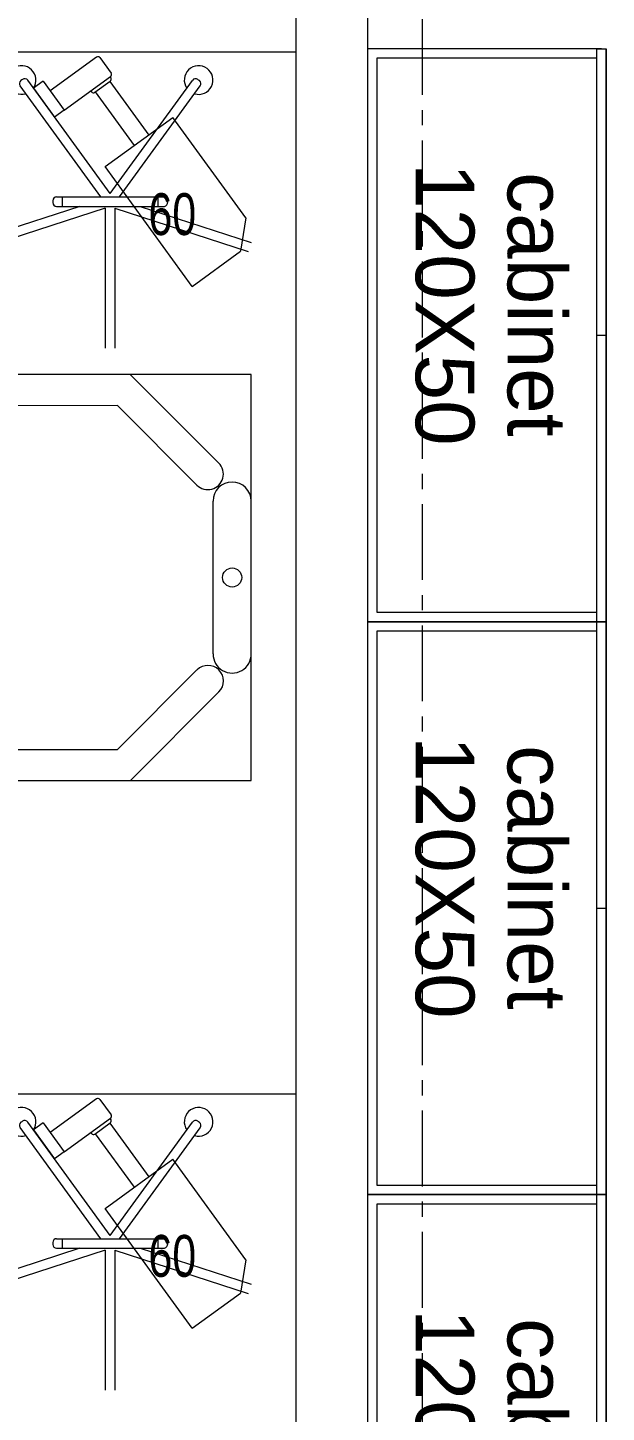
# Model space of a CAD drawing. Header units: millimetres. Extents: x 26027 to 581921, y 7230 to 233891.
# Drawn here: x 494373 to 495584, y 195504 to 198404 of the extents above; entities that cross this region are included whole.
import ezdxf

# ---------------------------------------------------------------- set-up
doc = ezdxf.new("R2010")
doc.units = ezdxf.units.MM
doc.header["$LTSCALE"] = 5
doc.linetypes.add('CENTER', pattern=[50.8, 31.75, -6.35, 6.35, -6.35])
doc.linetypes.add('HIDDEN', pattern=[9.525, 6.35, -3.175])
doc.layers.get('0').update_dxf_attribs({"color": 252})
doc.layers.add('axes', color=252, linetype='Continuous')
for name, color, linetype, lineweight in [('Medical Equipment and Furniture', 252, 'Continuous', 0), ('Medical Equipment and Furniture1', 252, 'Continuous', 5), ('Walls', 252, 'Continuous', 5)]:
    doc.layers.add(name, color=color, linetype=linetype, lineweight=lineweight)
doc.styles.add('Arial_13', font='arial.ttf', dxfattribs={"height": 122.941617})
doc.styles.add('X3G_ENTITY_257CFD', font='swisscl.ttf', dxfattribs={"height": 200})

# ---------------------------------------------------------------- blocks, each defined once
blk = doc.blocks.new('*X170')
at = {"color": 0}
for p, q in [((5, 3), (5, 3)), ((5, 3), (5, 3)), ((5, 3), (5, 3)), ((5, 3), (5, 3)), ((5, 3), (5, 3)), ((5, 3), (5, 3)), ((5, 3), (5, 3)), ((5, 3), (5, 3)), ((5, 3), (5, 3)), ((5, 3), (5, 3)), ((5, 3), (5, 3)), ((5, 3), (5, 3)), ((5, 3), (5, 3)), ((5, 3), (5, 3)), ((5, 3), (5, 3)), ((5, 3), (5, 3)), ((5, 3), (5, 3)), ((5, 3), (5, 3)), ((5, 3), (5, 3)), ((5, 3), (5, 3)), ((5, 3), (5, 3)), ((5, 3), (5, 3)), ((5, 3), (5, 3)), ((5, 3), (5, 3)), ((5, 3), (5, 3)), ((5, 3), (5, 3)), ((5, 3), (5, 3)), ((5, 3), (5, 3)), ((5, 3), (5, 3)), ((5, 3), (5, 3)), ((5, 3), (5, 3)), ((5, 3), (5, 3)), ((5, 3), (5, 3)), ((5, 3), (5, 3)), ((5, 3), (5, 3)), ((5, 3), (5, 3)), ((5, 3), (5, 3)), ((5, 3), (5, 3)), ((5, 3), (5, 3)), ((5, 3), (5, 3)), ((5, 3), (5, 3)), ((5, 3), (5, 3)), ((5, 3), (5, 3)), ((5, 3), (5, 3)), ((5, 3), (5, 3)), ((5, 3), (5, 3)), ((5, 3), (5, 3)), ((5, 3), (5, 3)), ((5, 3), (5, 3)), ((5, 3), (5, 3)), ((5, 3), (5, 3)), ((5, 3), (5, 3)), ((5, 3), (5, 3)), ((5, 3), (5, 3)), ((5, 3), (5, 3)), ((5, 3), (5, 3)), ((5, 3), (5, 3)), ((5, 3), (5, 3)), ((5, 3), (5, 3)), ((5, 3), (5, 3)), ((5, 3), (5, 3)), ((5, 3), (5, 3)), ((5, 3), (5, 3)), ((5, 3), (5, 3)), ((5, 3), (5, 3)), ((5, 3), (5, 3)), ((6, 3), (5, 3)), ((5, 3), (5, 3)), ((6, 3), (5, 3)), ((5, 3), (5, 3)), ((6, 3), (5, 3)), ((5, 3), (5, 3)), ((6, 3), (5, 3)), ((5, 3), (5, 3)), ((5, 3), (5, 3)), ((5, 3), (5, 3)), ((5, 3), (5, 3)), ((5, 3), (5, 3)), ((5, 3), (5, 3)), ((5, 3), (5, 3)), ((5, 3), (5, 3)), ((5, 3), (5, 3)), ((5, 3), (5, 3)), ((5, 3), (5, 3)), ((5, 3), (5, 3)), ((5, 3), (5, 3)), ((5, 3), (5, 3)), ((5, 3), (5, 3)), ((5, 3), (5, 3)), ((5, 3), (5, 3)), ((5, 3), (5, 3)), ((5, 3), (5, 3)), ((5, 3), (5, 3)), ((5, 3), (5, 3)), ((5, 3), (5, 3)), ((5, 3), (5, 3)), ((6, 3), (6, 3)), ((6, 3), (6, 3)), ((6, 3), (6, 3)), ((6, 3), (6, 3)), ((6, 3), (6, 3)), ((6, 3), (6, 3)), ((6, 3), (6, 3)), ((6, 3), (6, 3)), ((6, 3), (6, 3)), ((6, 3), (6, 3)), ((6, 3), (6, 3)), ((6, 3), (6, 3)), ((6, 3), (6, 3)), ((6, 3), (6, 3)), ((6, 3), (6, 3)), ((6, 3), (6, 3)), ((6, 3), (6, 3)), ((6, 3), (6, 3)), ((6, 3), (6, 3)), ((6, 3), (6, 3)), ((6, 3), (6, 3)), ((6, 3), (6, 3)), ((6, 3), (6, 3)), ((6, 3), (6, 3)), ((6, 3), (6, 3)), ((6, 3), (6, 3)), ((6, 3), (6, 3)), ((6, 3), (6, 3)), ((6, 3), (6, 3)), ((6, 3), (6, 3)), ((6, 3), (6, 3)), ((6, 3), (6, 3)), ((6, 3), (6, 3)), ((6, 3), (6, 3)), ((6, 3), (6, 3)), ((6, 3), (6, 3)), ((6, 3), (6, 3)), ((6, 3), (6, 3)), ((6, 3), (6, 3)), ((6, 3), (6, 3)), ((6, 3), (6, 3)), ((6, 3), (6, 3)), ((6, 3), (6, 3)), ((6, 3), (6, 3)), ((6, 3), (6, 3)), ((6, 3), (6, 3)), ((6, 3), (6, 3)), ((6, 3), (6, 3)), ((6, 3), (6, 3)), ((6, 3), (6, 3)), ((6, 3), (6, 3)), ((6, 3), (6, 3)), ((6, 3), (6, 3)), ((6, 3), (6, 3)), ((6, 3), (6, 3)), ((6, 3), (6, 3)), ((6, 3), (6, 3)), ((6, 3), (6, 3)), ((6, 3), (6, 3)), ((6, 3), (6, 3)), ((6, 3), (6, 3)), ((6, 3), (6, 3)), ((6, 3), (6, 3)), ((6, 3), (6, 3)), ((6, 3), (6, 3)), ((6, 3), (6, 3)), ((6, 3), (6, 3)), ((6, 3), (6, 3)), ((6, 3), (6, 3)), ((6, 3), (6, 3)), ((6, 3), (6, 3)), ((6, 3), (6, 3)), ((6, 3), (6, 3)), ((6, 3), (6, 3)), ((6, 3), (6, 3)), ((6, 3), (6, 3)), ((6, 3), (6, 3)), ((6, 3), (6, 3)), ((6, 3), (6, 3)), ((6, 3), (6, 3)), ((6, 3), (6, 3)), ((6, 3), (6, 3)), ((6, 3), (6, 3)), ((6, 3), (6, 3)), ((6, 3), (6, 3)), ((6, 3), (6, 3)), ((6, 3), (6, 3)), ((6, 3), (6, 3)), ((6, 3), (6, 3)), ((6, 3), (6, 3)), ((6, 3), (6, 3)), ((6, 3), (6, 3)), ((6, 3), (6, 3)), ((6, 3), (6, 3)), ((6, 3), (6, 3)), ((6, 3), (6, 3)), ((6, 3), (6, 3)), ((6, 3), (6, 3)), ((6, 3), (6, 3)), ((6, 3), (6, 3)), ((6, 3), (6, 3)), ((6, 3), (6, 3)), ((6, 3), (6, 3)), ((6, 3), (6, 3)), ((6, 3), (6, 3)), ((6, 3), (6, 3)), ((6, 3), (6, 3)), ((6, 3), (6, 3)), ((6, 3), (6, 3)), ((6, 3), (6, 3)), ((6, 3), (6, 3)), ((6, 3), (6, 3)), ((6, 3), (6, 3)), ((6, 3), (6, 3)), ((6, 3), (6, 3)), ((6, 3), (6, 3)), ((6, 3), (6, 3)), ((6, 3), (6, 3)), ((6, 3), (6, 3)), ((6, 3), (6, 3)), ((6, 3), (6, 3)), ((6, 3), (6, 3)), ((6, 3), (6, 3)), ((6, 3), (6, 3)), ((6, 3), (6, 3)), ((6, 3), (6, 3)), ((6, 3), (6, 3)), ((6, 3), (6, 3)), ((6, 3), (6, 3)), ((6, 3), (6, 3)), ((6, 3), (6, 3)), ((6, 3), (6, 3)), ((6, 3), (6, 3)), ((6, 3), (6, 3)), ((6, 3), (6, 3)), ((6, 3), (6, 3)), ((6, 3), (6, 3)), ((6, 3), (6, 3)), ((6, 3), (6, 3)), ((6, 3), (6, 3)), ((6, 3), (6, 3)), ((6, 3), (6, 3)), ((6, 3), (6, 3)), ((6, 3), (6, 3)), ((6, 3), (6, 3)), ((6, 3), (6, 3)), ((6, 3), (6, 3)), ((6, 3), (6, 3)), ((6, 3), (6, 3)), ((6, 3), (6, 3)), ((6, 3), (6, 3)), ((6, 3), (6, 3)), ((6, 3), (6, 3)), ((6, 3), (6, 3)), ((6, 3), (6, 3)), ((6, 3), (6, 3)), ((6, 3), (6, 3)), ((6, 3), (6, 3)), ((6, 3), (6, 3)), ((6, 3), (6, 3)), ((6, 3), (6, 3)), ((6, 3), (6, 3)), ((6, 3), (6, 3)), ((6, 3), (6, 3)), ((6, 3), (6, 3)), ((6, 3), (6, 3)), ((6, 3), (6, 3)), ((6, 3), (6, 3)), ((6, 3), (6, 3)), ((6, 3), (6, 3)), ((6, 3), (6, 3)), ((6, 3), (6, 3)), ((6, 3), (6, 3)), ((6, 3), (6, 3)), ((6, 3), (6, 3)), ((6, 3), (6, 3)), ((6, 3), (6, 3)), ((6, 3), (6, 3)), ((6, 3), (6, 3)), ((6, 3), (6, 3)), ((6, 3), (6, 3)), ((6, 3), (6, 3)), ((6, 3), (6, 3)), ((6, 3), (6, 3)), ((6, 3), (6, 3)), ((6, 3), (6, 3)), ((6, 3), (6, 3)), ((6, 3), (6, 3)), ((6, 3), (6, 3)), ((6, 3), (6, 3)), ((6, 3), (6, 3)), ((6, 3), (6, 3)), ((6, 3), (6, 3)), ((6, 3), (6, 3)), ((6, 3), (6, 3)), ((6, 3), (6, 3)), ((6, 3), (6, 3)), ((6, 3), (6, 3)), ((6, 3), (6, 3)), ((6, 3), (6, 3)), ((6, 3), (6, 3)), ((6, 3), (6, 3)), ((6, 3), (6, 3)), ((6, 3), (6, 3)), ((6, 3), (5, 3)), ((6, 3), (5, 3)), ((6, 3), (5, 3)), ((6, 3), (5, 3)), ((6, 3), (5, 3)), ((6, 3), (6, 3)), ((6, 3), (6, 3)), ((6, 3), (6, 3)), ((6, 3), (6, 3)), ((6, 3), (6, 3)), ((6, 3), (6, 3)), ((6, 3), (6, 3)), ((6, 3), (6, 3)), ((6, 3), (6, 3)), ((6, 3), (6, 3)), ((6, 3), (6, 3)), ((6, 3), (6, 3)), ((6, 3), (6, 3)), ((6, 3), (6, 3)), ((6, 3), (6, 3)), ((6, 3), (6, 3)), ((6, 3), (6, 3)), ((6, 3), (6, 3)), ((6, 3), (6, 3)), ((6, 3), (6, 3)), ((6, 3), (6, 3)), ((6, 3), (6, 3)), ((6, 3), (6, 3)), ((6, 3), (6, 3)), ((6, 3), (6, 3)), ((6, 3), (6, 3)), ((6, 3), (6, 3)), ((6, 3), (6, 3)), ((6, 3), (6, 3)), ((6, 3), (6, 3)), ((6, 3), (6, 3)), ((6, 3), (6, 3)), ((6, 3), (6, 3)), ((6, 3), (6, 3)), ((6, 3), (6, 3)), ((6, 3), (6, 3)), ((6, 3), (6, 3)), ((6, 3), (6, 3)), ((6, 3), (6, 3)), ((6, 3), (6, 3)), ((6, 3), (6, 3)), ((6, 3), (6, 3)), ((6, 3), (6, 3)), ((6, 3), (6, 3)), ((6, 3), (6, 3)), ((6, 3), (6, 3)), ((6, 3), (6, 3)), ((6, 3), (6, 3)), ((6, 3), (6, 3)), ((6, 3), (6, 3)), ((6, 3), (6, 3)), ((6, 3), (6, 3)), ((6, 3), (6, 3)), ((6, 3), (6, 3)), ((6, 3), (6, 3)), ((6, 3), (6, 3)), ((6, 3), (6, 3)), ((6, 3), (6, 3)), ((6, 3), (6, 3)), ((6, 3), (6, 3)), ((6, 3), (6, 3)), ((6, 3), (6, 3)), ((6, 3), (6, 3)), ((6, 3), (6, 3)), ((6, 3), (6, 3)), ((6, 3), (6, 3)), ((6, 3), (6, 3)), ((6, 3), (6, 3)), ((6, 3), (6, 3)), ((6, 3), (6, 3)), ((6, 3), (6, 3)), ((6, 3), (6, 3)), ((6, 3), (6, 3)), ((6, 3), (6, 3)), ((6, 3), (6, 3)), ((6, 3), (6, 3)), ((6, 3), (6, 3)), ((6, 3), (6, 3)), ((6, 3), (6, 3)), ((6, 3), (6, 3)), ((6, 3), (6, 3)), ((6, 3), (6, 3)), ((6, 3), (6, 3)), ((6, 3), (6, 3)), ((6, 3), (6, 3)), ((6, 3), (6, 3)), ((6, 3), (6, 3)), ((6, 3), (6, 3)), ((6, 3), (6, 3)), ((6, 3), (6, 3)), ((6, 3), (6, 3)), ((6, 3), (6, 3)), ((6, 3), (6, 3)), ((6, 3), (6, 3)), ((6, 3), (6, 3)), ((6, 3), (6, 3)), ((6, 3), (6, 3)), ((6, 3), (6, 3)), ((6, 3), (6, 3)), ((6, 3), (6, 3)), ((6, 3), (6, 3)), ((6, 3), (6, 3)), ((6, 3), (6, 3)), ((6, 3), (6, 3)), ((6, 3), (6, 3)), ((6, 3), (6, 3)), ((6, 3), (6, 3)), ((6, 3), (6, 3)), ((6, 3), (6, 3)), ((6, 3), (6, 3)), ((6, 3), (6, 3)), ((6, 3), (6, 3)), ((6, 3), (6, 3)), ((6, 3), (6, 3)), ((6, 3), (6, 3)), ((6, 3), (6, 3)), ((6, 3), (6, 3)), ((6, 3), (6, 3)), ((6, 3), (6, 3)), ((6, 3), (6, 3)), ((6, 3), (6, 3)), ((6, 3), (6, 3)), ((6, 3), (6, 3)), ((6, 3), (6, 3)), ((6, 3), (6, 3)), ((6, 3), (6, 3)), ((6, 3), (6, 3)), ((6, 3), (6, 3)), ((6, 3), (6, 3)), ((6, 3), (6, 3)), ((6, 3), (6, 3)), ((6, 3), (6, 3)), ((6, 3), (6, 3)), ((6, 3), (6, 3)), ((6, 3), (6, 3)), ((6, 3), (6, 3)), ((6, 3), (6, 3)), ((6, 3), (6, 3)), ((6, 3), (6, 3)), ((6, 3), (6, 3)), ((6, 3), (6, 3)), ((6, 3), (6, 3)), ((6, 3), (6, 3)), ((6, 3), (6, 3)), ((6, 3), (6, 3)), ((6, 3), (6, 3)), ((6, 3), (6, 3)), ((6, 3), (6, 3)), ((6, 3), (6, 3)), ((6, 3), (6, 3)), ((6, 3), (6, 3)), ((6, 3), (6, 3)), ((6, 3), (6, 3)), ((6, 3), (6, 3)), ((6, 3), (6, 3)), ((6, 3), (6, 3)), ((6, 3), (6, 3)), ((6, 3), (6, 3)), ((6, 3), (6, 3)), ((6, 3), (6, 3)), ((6, 3), (6, 3)), ((6, 3), (6, 3)), ((6, 3), (6, 3)), ((6, 3), (6, 3)), ((6, 3), (6, 3)), ((6, 3), (6, 3)), ((6, 3), (6, 3)), ((6, 3), (6, 3)), ((6, 3), (6, 3)), ((6, 3), (6, 3)), ((6, 3), (6, 3)), ((6, 3), (6, 3)), ((6, 3), (6, 3)), ((6, 3), (6, 3)), ((6, 3), (6, 3)), ((6, 3), (6, 3)), ((6, 3), (6, 3)), ((6, 3), (6, 3)), ((6, 3), (6, 3)), ((6, 3), (6, 3)), ((6, 3), (6, 3)), ((6, 3), (6, 3)), ((6, 3), (6, 3)), ((6, 3), (6, 3)), ((6, 3), (6, 3)), ((6, 3), (6, 3)), ((6, 3), (6, 3)), ((6, 3), (6, 3)), ((6, 3), (6, 3)), ((6, 3), (6, 3)), ((6, 3), (6, 3)), ((6, 3), (6, 3)), ((6, 3), (6, 3)), ((6, 3), (6, 3)), ((6, 3), (6, 3)), ((6, 3), (6, 3)), ((6, 3), (6, 3)), ((6, 3), (6, 3)), ((6, 3), (6, 3)), ((6, 3), (6, 3)), ((6, 3), (6, 3)), ((6, 3), (6, 3)), ((6, 3), (6, 3)), ((6, 3), (6, 3)), ((6, 3), (6, 3)), ((6, 3), (6, 3)), ((6, 3), (6, 3)), ((6, 3), (6, 3)), ((6, 3), (6, 3)), ((6, 3), (6, 3)), ((6, 3), (6, 3)), ((6, 3), (6, 3)), ((6, 3), (6, 3)), ((6, 3), (6, 3)), ((6, 3), (6, 3)), ((6, 3), (6, 3)), ((6, 3), (6, 3)), ((6, 3), (6, 3)), ((6, 3), (6, 3)), ((6, 3), (6, 3)), ((6, 3), (6, 3)), ((6, 3), (6, 3)), ((6, 3), (6, 3)), ((6, 3), (6, 3)), ((6, 3), (6, 3)), ((6, 3), (6, 3)), ((6, 3), (6, 3)), ((6, 3), (6, 3)), ((6, 3), (6, 3)), ((6, 3), (6, 3)), ((6, 3), (6, 3)), ((6, 3), (6, 3)), ((6, 3), (6, 3)), ((6, 3), (6, 3)), ((6, 3), (6, 3)), ((6, 3), (6, 3)), ((6, 3), (6, 3)), ((6, 3), (6, 3)), ((6, 3), (6, 3)), ((6, 3), (6, 3)), ((6, 3), (6, 3)), ((6, 3), (6, 3)), ((6, 3), (6, 3)), ((6, 3), (6, 3)), ((6, 3), (6, 3)), ((6, 3), (6, 3)), ((6, 3), (6, 3)), ((6, 3), (6, 3)), ((6, 3), (6, 3)), ((6, 3), (6, 3)), ((6, 3), (6, 3)), ((6, 3), (6, 3)), ((6, 3), (6, 3)), ((6, 3), (6, 3)), ((6, 3), (6, 3)), ((6, 3), (6, 3)), ((6, 3), (6, 3)), ((6, 3), (6, 3)), ((6, 3), (6, 3)), ((6, 3), (6, 3)), ((6, 3), (6, 3)), ((6, 3), (6, 3)), ((6, 3), (6, 3)), ((6, 3), (6, 3)), ((6, 3), (6, 3)), ((6, 3), (6, 3)), ((6, 3), (6, 3)), ((6, 3), (6, 3)), ((6, 3), (6, 3)), ((6, 3), (6, 3)), ((6, 3), (6, 3)), ((6, 3), (6, 3)), ((6, 3), (6, 3)), ((6, 3), (6, 3)), ((6, 3), (6, 3)), ((6, 3), (6, 3)), ((6, 3), (6, 3)), ((6, 3), (6, 3)), ((6, 3), (6, 3)), ((6, 3), (6, 3)), ((6, 3), (6, 3)), ((6, 3), (6, 3)), ((6, 3), (6, 3)), ((6, 3), (6, 3)), ((6, 3), (6, 3)), ((6, 3), (6, 3)), ((6, 3), (6, 3)), ((6, 3), (6, 3)), ((6, 3), (6, 3)), ((6, 3), (6, 3)), ((6, 3), (6, 3)), ((6, 3), (6, 3)), ((6, 3), (6, 3)), ((6, 3), (6, 3)), ((6, 3), (6, 3)), ((6, 3), (6, 3)), ((6, 3), (6, 3)), ((6, 3), (6, 3)), ((6, 3), (6, 3)), ((6, 3), (6, 3)), ((6, 3), (6, 3)), ((6, 3), (6, 3)), ((6, 3), (6, 3)), ((6, 3), (6, 3)), ((6, 3), (6, 3)), ((6, 3), (6, 3)), ((6, 3), (6, 3)), ((6, 3), (6, 3)), ((6, 3), (6, 3)), ((6, 3), (6, 3)), ((6, 3), (6, 3)), ((6, 3), (6, 3)), ((6, 3), (6, 3)), ((6, 3), (6, 3)), ((6, 3), (6, 3)), ((6, 3), (6, 3)), ((6, 3), (6, 3))]:
    blk.add_line(p, q, dxfattribs=at)
blk = doc.blocks.new('*X171')
at = {"color": 0}
for p, q in [((13, 1), (13, 1)), ((13, 1), (13, 1)), ((13, 1), (13, 1)), ((13, 1), (13, 1)), ((13, 1), (13, 1)), ((13, 1), (13, 1)), ((13, 1), (13, 1)), ((13, 1), (13, 1)), ((13, 1), (13, 1)), ((13, 1), (13, 1)), ((13, 1), (13, 1)), ((13, 1), (13, 1)), ((13, 1), (13, 1)), ((13, 1), (13, 1)), ((13, 1), (13, 1)), ((13, 1), (14, 1)), ((13, 1), (14, 1)), ((13, 1), (14, 1)), ((13, 1), (13, 1)), ((13, 1), (13, 1)), ((13, 1), (13, 1)), ((13, 1), (13, 1)), ((13, 1), (13, 1)), ((13, 1), (13, 1)), ((13, 1), (13, 1)), ((13, 1), (13, 1)), ((13, 1), (13, 1)), ((13, 1), (13, 1)), ((13, 1), (13, 1)), ((13, 1), (13, 1)), ((13, 1), (13, 1)), ((13, 1), (13, 1)), ((13, 1), (13, 1)), ((13, 1), (13, 1)), ((13, 1), (13, 1)), ((13, 1), (13, 1)), ((13, 1), (13, 1)), ((13, 1), (13, 1)), ((13, 1), (13, 1)), ((13, 1), (13, 1)), ((13, 1), (13, 1)), ((13, 1), (13, 1)), ((13, 1), (13, 1)), ((13, 1), (13, 1)), ((13, 1), (13, 1)), ((13, 1), (13, 1)), ((13, 1), (13, 1)), ((13, 1), (13, 1)), ((13, 1), (13, 1)), ((13, 1), (13, 1)), ((13, 1), (13, 1)), ((13, 1), (13, 1)), ((13, 1), (13, 1)), ((13, 1), (13, 1)), ((13, 1), (13, 1)), ((13, 1), (13, 1)), ((13, 1), (13, 1)), ((13, 1), (13, 1)), ((13, 1), (13, 1)), ((13, 1), (13, 1)), ((13, 1), (13, 1)), ((13, 1), (13, 1)), ((13, 1), (13, 1)), ((13, 1), (13, 1)), ((13, 1), (13, 1)), ((13, 1), (13, 1)), ((13, 1), (13, 1)), ((13, 1), (13, 1)), ((13, 1), (13, 1)), ((13, 1), (13, 1)), ((13, 1), (13, 1)), ((13, 1), (13, 1)), ((13, 1), (13, 1)), ((13, 1), (13, 1)), ((13, 1), (13, 1)), ((13, 1), (13, 1)), ((13, 1), (13, 1)), ((13, 1), (13, 1)), ((13, 1), (13, 1)), ((13, 1), (13, 1)), ((13, 1), (13, 1)), ((13, 1), (13, 1)), ((13, 1), (13, 1)), ((13, 1), (13, 1)), ((13, 1), (13, 1)), ((13, 1), (13, 1)), ((13, 1), (13, 1)), ((13, 1), (13, 1)), ((13, 1), (13, 1)), ((13, 1), (13, 1)), ((13, 1), (13, 1)), ((13, 1), (13, 1)), ((13, 1), (13, 1)), ((13, 1), (13, 1)), ((13, 1), (13, 1)), ((13, 1), (13, 1)), ((13, 1), (13, 1)), ((13, 1), (13, 1)), ((13, 1), (13, 1)), ((13, 1), (13, 1)), ((13, 1), (13, 1)), ((13, 1), (13, 1)), ((13, 1), (13, 1)), ((13, 1), (13, 1)), ((13, 1), (13, 1)), ((13, 1), (13, 1)), ((13, 1), (13, 1)), ((13, 1), (13, 1)), ((13, 1), (13, 1)), ((13, 1), (13, 1)), ((13, 1), (13, 1)), ((13, 1), (13, 1)), ((13, 1), (13, 1)), ((13, 1), (13, 1)), ((13, 1), (13, 1)), ((13, 1), (13, 1)), ((13, 1), (13, 1)), ((13, 1), (13, 1)), ((13, 1), (13, 1)), ((13, 1), (13, 1)), ((13, 1), (13, 1)), ((13, 1), (13, 1)), ((13, 1), (13, 1)), ((13, 1), (14, 1)), ((13, 0), (13, 0)), ((13, 0), (13, 0)), ((13, 0), (13, 0)), ((13, 0), (13, 0)), ((13, 0), (13, 0)), ((13, 0), (13, 0)), ((13, 0), (13, 0)), ((13, 0), (13, 0)), ((13, 0), (13, 0)), ((13, 0), (13, 0)), ((13, 0), (13, 0)), ((13, 0), (13, 0)), ((13, 0), (13, 0)), ((13, 0), (13, 0)), ((13, 0), (13, 0)), ((13, 0), (13, 0)), ((13, 0), (13, 0)), ((13, 0), (13, 0)), ((13, 0), (13, 0)), ((13, 0), (13, 0)), ((13, 0), (13, 0)), ((13, 0), (13, 0)), ((13, 0), (13, 0)), ((13, 0), (13, 0)), ((13, 0), (13, 0)), ((13, 0), (13, 0)), ((13, 0), (13, 0)), ((13, 0), (13, 0)), ((13, 0), (13, 0)), ((13, 0), (13, 0)), ((13, 0), (13, 0)), ((13, 0), (13, 0)), ((13, 0), (13, 0)), ((13, 0), (13, 0)), ((13, 0), (13, 0)), ((13, 0), (13, 0)), ((13, 0), (13, 0)), ((13, 0), (13, 0)), ((13, 0), (13, 0)), ((13, 0), (13, 0)), ((13, 0), (13, 0)), ((13, 0), (13, 0)), ((13, 0), (13, 0)), ((13, 0), (13, 0)), ((13, 0), (13, 0)), ((13, 0), (13, 0)), ((13, 0), (13, 0)), ((13, 0), (13, 0)), ((13, 0), (14, 0)), ((13, 0), (14, 0)), ((13, 0), (13, 0)), ((13, 0), (14, 0)), ((14, 1), (14, 1)), ((14, 1), (14, 1)), ((14, 1), (14, 1)), ((14, 1), (14, 1)), ((14, 1), (14, 1)), ((14, 1), (14, 1)), ((14, 1), (14, 1)), ((14, 1), (14, 1)), ((14, 1), (14, 1)), ((14, 1), (14, 1)), ((14, 1), (14, 1)), ((14, 1), (14, 1)), ((14, 1), (14, 1)), ((14, 1), (14, 1)), ((14, 1), (14, 1)), ((14, 1), (14, 1)), ((14, 1), (14, 1)), ((14, 1), (14, 1)), ((14, 1), (14, 1)), ((14, 1), (14, 1)), ((14, 1), (14, 1)), ((14, 1), (14, 1)), ((14, 1), (14, 1)), ((14, 1), (14, 1)), ((14, 1), (14, 1)), ((14, 1), (14, 1)), ((14, 1), (14, 1)), ((14, 1), (14, 1)), ((14, 1), (14, 1)), ((14, 1), (14, 1)), ((14, 1), (14, 1)), ((14, 1), (14, 1)), ((14, 1), (14, 1)), ((14, 1), (14, 1)), ((14, 1), (14, 1)), ((14, 1), (14, 1)), ((14, 1), (14, 1)), ((14, 1), (14, 1)), ((14, 1), (14, 1)), ((14, 1), (14, 1)), ((14, 1), (14, 1)), ((14, 1), (14, 1)), ((14, 1), (14, 1)), ((14, 1), (14, 1)), ((14, 1), (14, 1)), ((14, 1), (14, 1)), ((14, 1), (14, 1)), ((14, 1), (14, 1)), ((14, 1), (14, 1)), ((14, 1), (14, 1)), ((14, 1), (14, 1)), ((14, 1), (14, 1)), ((14, 1), (14, 1)), ((14, 1), (14, 1)), ((14, 1), (14, 1)), ((14, 1), (14, 1)), ((14, 1), (14, 1)), ((14, 1), (14, 1)), ((14, 1), (14, 1)), ((14, 1), (14, 1)), ((14, 1), (14, 1)), ((14, 1), (14, 1)), ((14, 1), (14, 1)), ((14, 1), (14, 1)), ((14, 1), (14, 1)), ((14, 1), (14, 1)), ((14, 1), (14, 1)), ((14, 1), (14, 1)), ((14, 1), (14, 1)), ((14, 1), (14, 1)), ((14, 1), (14, 1)), ((14, 1), (14, 1)), ((14, 1), (14, 1)), ((14, 1), (14, 1)), ((14, 1), (14, 1)), ((14, 1), (14, 1)), ((14, 1), (14, 1)), ((14, 1), (14, 1)), ((14, 1), (14, 1)), ((14, 1), (14, 1)), ((14, 1), (14, 1)), ((14, 1), (14, 1)), ((14, 1), (14, 1)), ((14, 1), (14, 1)), ((14, 1), (14, 1)), ((14, 1), (14, 1)), ((14, 1), (14, 1)), ((14, 1), (14, 1)), ((14, 1), (14, 1)), ((14, 1), (14, 1)), ((14, 1), (14, 1)), ((14, 1), (14, 1)), ((14, 1), (14, 1)), ((14, 1), (14, 1)), ((14, 0), (14, 0)), ((14, 0), (14, 0)), ((14, 0), (14, 0)), ((14, 0), (14, 0)), ((14, 0), (14, 0)), ((14, 0), (14, 0)), ((14, 0), (14, 0)), ((14, 0), (14, 0)), ((14, 0), (14, 0)), ((14, 0), (14, 0)), ((14, 0), (14, 0)), ((14, 0), (14, 0)), ((14, 0), (14, 0)), ((14, 0), (14, 0)), ((14, 0), (14, 0)), ((14, 0), (14, 0)), ((14, 0), (14, 0)), ((14, 0), (14, 0)), ((14, 0), (14, 0)), ((14, 0), (14, 0)), ((14, 0), (14, 0)), ((14, 0), (14, 0)), ((14, 0), (14, 0)), ((14, 0), (14, 0)), ((14, 0), (14, 0)), ((14, 0), (14, 0)), ((14, 0), (14, 0)), ((14, 0), (14, 0)), ((14, 0), (14, 0)), ((14, 0), (14, 0)), ((14, 0), (14, 0)), ((14, 0), (14, 0)), ((14, 0), (14, 0)), ((14, 0), (14, 0)), ((14, 0), (14, 0)), ((14, 0), (14, 0)), ((14, 0), (14, 0)), ((14, 0), (14, 0)), ((14, 0), (14, 0)), ((14, 0), (14, 0)), ((14, 0), (14, 0)), ((14, 0), (14, 0)), ((14, 0), (14, 0)), ((14, 0), (14, 0)), ((14, 0), (14, 0)), ((14, 0), (14, 0)), ((14, 0), (14, 0)), ((14, 0), (14, 0)), ((13, 0), (13, 0)), ((13, 0), (14, 0)), ((13, 0), (13, 0)), ((13, 0), (14, 0)), ((13, 0), (13, 0)), ((13, 0), (14, 0)), ((13, 0), (13, 0)), ((13, 0), (13, 0)), ((13, 0), (13, 0)), ((13, 0), (13, 0)), ((13, 0), (14, 0)), ((13, 0), (13, 0)), ((13, 0), (14, 0)), ((13, 0), (13, 0)), ((13, 0), (14, 0)), ((13, 0), (13, 0)), ((13, 0), (14, 0)), ((13, 0), (13, 0)), ((13, 0), (14, 0)), ((13, 0), (13, 0)), ((13, 0), (14, 0)), ((13, 0), (13, 0)), ((13, 0), (14, 0)), ((13, 0), (13, 0)), ((13, 0), (13, 0)), ((13, 0), (13, 0)), ((13, 0), (14, 0)), ((13, 0), (13, 0)), ((13, 0), (14, 0)), ((13, 0), (13, 0)), ((13, 0), (14, 0)), ((13, 0), (13, 0)), ((13, 0), (14, 0)), ((13, 0), (13, 0)), ((13, 0), (13, 0)), ((13, 0), (13, 0)), ((13, 0), (13, 0)), ((13, 0), (13, 0)), ((13, 0), (13, 0)), ((13, 0), (13, 0)), ((13, 0), (13, 0)), ((13, 0), (13, 0)), ((13, 0), (13, 0)), ((13, 0), (13, 0)), ((13, 0), (13, 0)), ((13, 0), (13, 0)), ((13, 0), (13, 0)), ((13, 0), (13, 0)), ((13, 0), (13, 0)), ((13, 0), (13, 0)), ((13, 0), (13, 0)), ((13, 0), (13, 0)), ((13, 0), (13, 0)), ((13, 0), (13, 0)), ((13, 0), (13, 0)), ((13, 0), (13, 0)), ((13, 0), (13, 0)), ((13, 0), (13, 0)), ((13, 0), (13, 0)), ((13, 0), (13, 0)), ((13, 0), (13, 0)), ((13, 0), (13, 0)), ((13, 0), (13, 0)), ((13, 0), (13, 0)), ((13, -1), (13, -1)), ((13, -1), (13, -1)), ((13, -1), (13, -1)), ((13, -1), (13, -1)), ((13, -1), (13, -1)), ((13, -1), (14, -1)), ((13, -1), (13, -1)), ((14, 0), (14, 0)), ((14, 0), (14, 0)), ((14, 0), (14, 0)), ((14, 0), (14, 0)), ((14, 0), (14, 0)), ((14, 0), (14, 0)), ((14, 0), (14, 0)), ((14, 0), (14, 0)), ((14, 0), (14, 0)), ((14, 0), (14, 0)), ((14, 0), (14, 0)), ((14, 0), (14, 0)), ((14, 0), (14, 0)), ((14, 0), (14, 0)), ((14, 0), (14, 0)), ((13, 0), (14, 0)), ((14, 0), (14, 0)), ((14, 0), (14, 0)), ((14, 0), (14, 0)), ((14, 0), (14, 0)), ((14, 0), (14, 0)), ((14, 0), (14, 0)), ((14, 0), (14, 0)), ((14, 0), (14, 0)), ((14, 0), (14, 0)), ((14, 0), (14, 0)), ((14, 0), (14, 0)), ((14, 0), (14, 0)), ((14, 0), (14, 0)), ((14, 0), (14, 0)), ((14, 0), (14, 0)), ((14, 0), (14, 0)), ((14, 0), (14, 0)), ((14, 0), (14, 0)), ((14, 0), (14, 0)), ((14, 0), (14, 0)), ((14, 0), (14, 0)), ((14, 0), (14, 0)), ((14, 0), (14, 0)), ((14, 0), (14, 0)), ((14, 0), (14, 0)), ((14, 0), (14, 0)), ((14, 0), (14, 0)), ((14, 0), (14, 0)), ((14, 0), (14, 0)), ((14, 0), (14, 0)), ((14, 0), (14, 0)), ((14, 0), (14, 0)), ((14, 0), (14, 0)), ((14, 0), (14, 0)), ((14, -1), (14, -1)), ((14, -1), (14, -1)), ((14, -1), (14, -1)), ((14, -1), (14, -1)), ((14, -1), (14, -1))]:
    blk.add_line(p, q, dxfattribs=at)
blk = doc.blocks.new('HF16786E-P')
at = {"layer": 'Medical Equipment and Furniture1'}
for p, q in [((0, 0.425), (-2.14, 0.425)), ((-0.2531, 0.425), (-0.0678, 0.2397)), ((0, -0.425), (0, 0.425)), ((-0.28, 0.36), (-1.86, 0.36)), ((-0.28, 0.36), (-0.1137, 0.1937)), ((-0.08, -0.16), (-0.08, 0.16)), ((-0.1136, -0.1936), (-0.28, -0.36)), ((-0.0676, -0.2396), (-0.2531, -0.425)), ((-1.86, -0.36), (-0.28, -0.36)), ((-2.14, -0.425), (0, -0.425))]:
    blk.add_line(p, q, dxfattribs=at)
for points in [[(0, 0.425), (0, 0.425), (0, 0.425), (0, 0.425), (0, 0.425), (0, 0.425), (0, 0.425), (0, 0.425), (0, 0.425), (0, 0.425), (0, 0.425), (0, 0.425), (0, 0.425), (0, 0.425), (0, 0.425), (0, 0.425), (0, 0.425), (0, 0.425), (0, 0.425), (0, 0.425), (0, 0.425), (0, 0.425), (0, 0.425), (0, 0.425), (0, 0.425), (0, 0.425), (0, 0.425), (0, 0.425), (0, 0.425), (0, 0.425), (0, 0.425), (0, 0.425), (0, 0.425), (0, 0.425), (0, 0.425), (0, 0.425), (0, 0.425), (0, 0.425), (0, 0.425), (0, 0.425), (0, 0.425), (0, 0.425), (0, 0.425), (0, 0.425), (0, 0.425), (0, 0.425), (0, 0.425), (0, 0.425), (0, 0.425), (0, 0.425), (0, 0.425), (0, 0.425), (0, 0.425), (0, 0.425), (0, 0.425), (0, 0.425), (0, 0.425), (0, 0.425), (0, 0.425), (0, 0.425), (0, 0.425), (0, 0.425), (0, 0.425), (0, 0.425), (0, 0.425), (0, 0.425), (0, 0.425), (0, 0.425), (0, 0.425), (0, 0.425), (0, 0.425), (0, 0.425), (0, 0.425), (0, 0.425), (0, 0.425), (0, 0.425), (0, 0.425), (0, 0.425), (0, 0.425), (0, 0.425), (0, 0.425), (0, 0.425), (0, 0.425), (0, 0.425), (0, 0.425), (0, 0.425), (0, 0.425), (0, 0.425), (0, 0.425), (0, 0.425), (0, 0.425), (0, 0.425), (0, 0.425), (0, 0.425), (0, 0.425), (0, 0.425), (0, 0.425), (0, 0.425), (0, 0.425), (0, 0.425), (0, 0.425), (0, 0.425), (0, 0.425), (0, 0.425), (0, 0.425), (0, 0.425), (0, 0.425), (0, 0.425), (0, 0.425), (0, 0.425), (0, 0.425), (0, 0.425), (0, 0.425), (0, 0.425), (0, 0.425), (0, 0.425), (0, 0.425), (0, 0.425), (0, 0.425), (0, 0.425), (0, 0.425), (0, 0.425), (0, 0.425), (0, 0.425), (0, 0.425), (0, 0.425), (0, 0.425), (0, 0.425), (0, 0.425), (0, 0.425), (0, 0.425), (0, 0.425), (0, 0.425), (0, 0.425), (0, 0.425), (0, 0.425), (0, 0.425), (0, 0.425), (0, 0.425), (0, 0.425), (0, 0.425), (0, 0.425), (0, 0.425), (0, 0.425), (0, 0.425), (0, 0.425), (0, 0.425), (0, 0.425), (0, 0.425), (0, 0.425), (0, 0.425), (0, 0.425), (0, 0.425), (0, 0.425), (0, 0.425), (0, 0.425), (0, 0.425), (0, 0.425), (0, 0.425), (0, 0.425), (0, 0.425), (0, 0.425), (0, 0.425), (0, 0.425), (0, 0.425), (0, 0.425), (0, 0.425), (0, 0.425), (0, 0.425), (0, 0.425), (0, 0.425), (0, 0.425), (0, 0.425), (0, 0.425), (0, 0.425), (0, 0.425), (0, 0.425), (0, 0.425), (0, 0.425), (0, 0.425), (0, 0.425), (0, 0.425), (0, 0.425), (0, 0.425), (0, 0.425), (0, 0.425), (0, 0.425), (0, 0.425), (0, 0.425), (0, 0.425), (0, 0.425), (0, 0.425), (0, 0.425), (0, 0.425), (0, 0.425), (0, 0.425), (0, 0.425), (0, 0.425), (0, 0.425), (0, 0.425), (0, 0.425), (0, 0.425), (0, 0.425), (0, 0.425), (0, 0.425), (0, 0.425), (0, 0.425), (0, 0.425), (0, 0.425), (0, 0.425), (0, 0.425), (0, 0.425), (0, 0.425), (0, 0.425), (0, 0.425), (0, 0.425), (0, 0.425), (0, 0.425), (0, 0.425)], [(0, 0.425), (0, 0.425), (0, 0.425), (0, 0.425), (0, 0.425), (0, 0.425), (0, 0.425), (0, 0.425), (0, 0.425), (0, 0.425), (0, 0.425), (0, 0.425), (0, 0.425), (0, 0.425), (0, 0.425), (0, 0.425), (0, 0.425), (0, 0.425), (0, 0.425), (0, 0.425), (0, 0.425), (0, 0.425), (0, 0.425), (0, 0.425), (0, 0.425), (0, 0.425), (0, 0.425), (0, 0.425), (0, 0.425), (0, 0.425), (0, 0.425), (0, 0.425), (0, 0.425), (0, 0.425), (0, 0.425), (0, 0.425), (0, 0.425), (0, 0.425), (0, 0.425), (0, 0.425), (0, 0.425), (0, 0.425), (0, 0.425), (0, 0.425), (0, 0.425), (0, 0.425), (0, 0.425), (0, 0.425), (0, 0.425), (0, 0.425), (0, 0.425), (0, 0.425), (0, 0.425), (0, 0.425), (0, 0.425), (0, 0.425), (0, 0.425), (0, 0.425), (0, 0.425), (0, 0.425), (0, 0.425), (0, 0.425), (0, 0.425), (0, 0.425), (0, 0.425), (0, 0.425), (0, 0.425), (0, 0.425), (0, 0.425), (0, 0.425), (0, 0.425), (0, 0.425), (0, 0.425), (0, 0.425), (0, 0.425), (0, 0.425), (0, 0.425), (0, 0.425), (0, 0.425), (0, 0.425), (0, 0.425), (0, 0.425), (0, 0.425), (0, 0.425), (0, 0.425), (0, 0.425), (0, 0.425), (0, 0.425), (0, 0.425), (0, 0.425), (0, 0.425), (0, 0.425), (0, 0.425), (0, 0.425), (0, 0.425), (0, 0.425), (0, 0.425), (0, 0.425), (0, 0.425), (0, 0.425), (0, 0.425), (0, 0.425), (0, 0.425), (0, 0.425), (0, 0.425), (0, 0.425), (0, 0.425), (0, 0.425), (0, 0.425), (0, 0.425), (0, 0.425), (0, 0.425), (0, 0.425), (0, 0.425), (0, 0.425), (0, 0.425), (0, 0.425), (0, 0.425), (0, 0.425), (0, 0.425), (0, 0.425), (0, 0.425), (0, 0.425), (0, 0.425), (0, 0.425), (0, 0.425), (0, 0.425), (0, 0.425), (0, 0.425), (0, 0.425), (0, 0.425), (0, 0.425), (0, 0.425), (0, 0.425), (0, 0.425), (0, 0.425), (0, 0.425), (0, 0.425), (0, 0.425), (0, 0.425), (0, 0.425), (0, 0.425), (0, 0.425), (0, 0.425), (0, 0.425), (0, 0.425), (0, 0.425), (0, 0.425), (0, 0.425), (0, 0.425), (0, 0.425), (0, 0.425), (0, 0.425), (0, 0.425), (0, 0.425), (0, 0.425), (0, 0.425), (0, 0.425), (0, 0.425), (0, 0.425), (0, 0.425), (0, 0.425), (0, 0.425), (0, 0.425), (0, 0.425), (0, 0.425), (0, 0.425), (0, 0.425), (0, 0.425), (0, 0.425), (0, 0.425), (0, 0.425), (0, 0.425), (0, 0.425), (0, 0.425), (0, 0.425), (0, 0.425), (0, 0.425), (0, 0.425), (0, 0.425), (0, 0.425), (0, 0.425), (0, 0.425), (0, 0.425), (0, 0.425), (0, 0.425), (0, 0.425), (0, 0.425), (0, 0.425), (0, 0.425), (0, 0.425), (0, 0.425), (0, 0.425), (0, 0.425), (0, 0.425), (0, 0.425), (0, 0.425), (0, 0.425), (0, 0.425), (0, 0.425), (0, 0.425), (0, 0.425), (0, 0.425), (0, 0.425), (0, 0.425), (0, 0.425), (0, 0.425), (0, 0.425), (0, 0.425), (0, 0.425), (0, 0.425), (0, 0.425), (0, 0.425), (0, 0.425)], [(0, 0.425), (0, 0.425), (0, 0.425), (0, 0.425), (0, 0.425), (0, 0.425), (0, 0.425), (0, 0.425), (0, 0.425), (0, 0.425), (0, 0.425), (0, 0.425), (0, 0.425), (0, 0.425), (0, 0.425), (0, 0.425), (0, 0.425), (0, 0.425), (0, 0.425), (0, 0.425), (0, 0.425), (0, 0.425), (0, 0.425), (0, 0.425), (0, 0.425), (0, 0.425), (0, 0.425), (0, 0.425), (0, 0.425), (0, 0.425), (0, 0.425), (0, 0.425), (0, 0.425), (0, 0.425), (0, 0.425), (0, 0.425), (0, 0.425), (0, 0.425), (0, 0.425), (0, 0.425), (0, 0.425), (0, 0.425), (0, 0.425), (0, 0.425), (0, 0.425), (0, 0.425), (0, 0.425), (0, 0.425), (0, 0.425), (0, 0.425), (0, 0.425), (0, 0.425), (0, 0.425), (0, 0.425), (0, 0.425), (0, 0.425), (0, 0.425), (0, 0.425), (0, 0.425), (0, 0.425), (0, 0.425), (0, 0.425), (0, 0.425), (0, 0.425), (0, 0.425), (0, 0.425), (0, 0.425), (0, 0.425), (0, 0.425), (0, 0.425), (0, 0.425), (0, 0.425), (0, 0.425), (0, 0.425), (0, 0.425), (0, 0.425), (0, 0.425), (0, 0.425), (0, 0.425), (0, 0.425), (0, 0.425), (0, 0.425), (0, 0.425), (0, 0.425), (0, 0.425), (0, 0.425), (0, 0.425), (0, 0.425), (0, 0.425), (0, 0.425), (0, 0.425), (0, 0.425), (0, 0.425), (0, 0.425), (0, 0.425), (0, 0.425), (0, 0.425), (0, 0.425), (0, 0.425), (0, 0.425), (0, 0.425), (0, 0.425), (0, 0.425), (0, 0.425), (0, 0.425), (0, 0.425), (0, 0.425), (0, 0.425), (0, 0.425), (0, 0.425), (0, 0.425), (0, 0.425), (0, 0.425), (0, 0.425), (0, 0.425), (0, 0.425), (0, 0.425), (0, 0.425), (0, 0.425), (0, 0.425), (0, 0.425), (0, 0.425), (0, 0.425), (0, 0.425), (0, 0.425), (0, 0.425), (0, 0.425), (0, 0.425), (0, 0.425), (0, 0.425), (0, 0.425), (0, 0.425), (0, 0.425), (0, 0.425), (0, 0.425), (0, 0.425), (0, 0.425), (0, 0.425), (0, 0.425), (0, 0.425), (0, 0.425), (0, 0.425), (0, 0.425), (0, 0.425), (0, 0.425), (0, 0.425), (0, 0.425), (0, 0.425), (0, 0.425), (0, 0.425), (0, 0.425), (0, 0.425), (0, 0.425), (0, 0.425), (0, 0.425), (0, 0.425), (0, 0.425), (0, 0.425), (0, 0.425), (0, 0.425), (0, 0.425), (0, 0.425), (0, 0.425), (0, 0.425), (0, 0.425), (0, 0.425), (0, 0.425), (0, 0.425), (0, 0.425), (0, 0.425), (0, 0.425), (0, 0.425), (0, 0.425), (0, 0.425), (0, 0.425), (0, 0.425), (0, 0.425), (0, 0.425), (0, 0.425), (0, 0.425), (0, 0.425), (0, 0.425), (0, 0.425), (0, 0.425), (0, 0.425), (0, 0.425), (0, 0.425), (0, 0.425), (0, 0.425), (0, 0.425), (0, 0.425), (0, 0.425), (0, 0.425), (0, 0.425), (0, 0.425), (0, 0.425), (0, 0.425), (0, 0.425), (0, 0.425), (0, 0.425), (0, 0.425), (0, 0.425), (0, 0.425), (0, 0.425), (0, 0.425), (0, 0.425), (0, 0.425), (0, 0.425), (0, 0.425), (0, 0.425), (0, 0.425), (0, 0.425), (0, 0.425), (0, 0.425), (0, 0.425), (0, 0.425), (0, 0.425), (0, 0.425), (0, 0.425), (0, 0.425), (0, 0.425), (0, 0.425), (0, 0.425), (0, 0.425), (0, 0.425), (0, 0.425), (0, 0.425), (0, 0.425), (0, 0.425), (0, 0.425), (0, 0.425), (0, 0.425), (0, 0.425), (0, 0.425), (0, 0.425), (0, 0.425), (0, 0.425), (0, 0.425), (0, 0.425), (0, 0.425), (0, 0.425), (0, 0.425), (0, 0.425), (0, 0.425), (0, 0.425), (0, 0.425), (0, 0.425), (0, 0.425), (0, 0.425), (0, 0.425), (0, 0.425), (0, 0.425), (0, 0.425), (0, 0.425), (0, 0.425), (0, 0.425), (0, 0.425), (0, 0.425), (0, 0.425), (0, 0.425), (0, 0.425), (0, 0.425), (0, 0.425), (0, 0.425), (0, 0.425), (0, 0.425), (0, 0.425), (0, 0.425), (0, 0.425), (0, 0.425), (0, 0.425), (0, 0.425), (0, 0.425), (0, 0.425), (0, 0.425), (0, 0.425), (0, 0.425)]]:
    blk.add_lwpolyline(points, close=True, dxfattribs=at)
for points in [[(0, 0.425), (0, 0.425), (0, 0.425), (0, 0.425), (0, 0.425), (0, 0.425), (0, 0.425), (0, 0.425), (0, 0.425), (0, 0.425), (0, 0.425), (0, 0.425), (0, 0.425), (0, 0.425), (0, 0.425)], [(0, 0.425), (0, 0.425), (0, 0.425), (0, 0.425), (0, 0.425), (0, 0.425), (0, 0.425), (0, 0.425), (0, 0.425), (0, 0.425), (0, 0.425), (0, 0.425), (0, 0.425), (0, 0.425), (0, 0.425), (0, 0.425), (0, 0.425), (0, 0.425), (0, 0.425), (0, 0.425), (0, 0.425), (0, 0.425), (0, 0.425), (0, 0.425), (0, 0.425), (0, 0.425), (0, 0.425), (0, 0.425), (0, 0.425), (0, 0.425), (0, 0.425), (0, 0.425), (0, 0.425), (0, 0.425), (0, 0.425), (0, 0.425), (0, 0.425), (0, 0.425), (0, 0.425), (0, 0.425), (0, 0.425), (0, 0.425), (0, 0.425), (0, 0.425), (0, 0.425), (0, 0.425), (0, 0.425), (0, 0.425), (0, 0.425), (0, 0.425), (0, 0.425), (0, 0.425), (0, 0.425), (0, 0.425), (0, 0.425), (0, 0.425), (0, 0.425), (0, 0.425), (0, 0.425), (0, 0.425), (0, 0.425), (0, 0.425), (0, 0.425), (0, 0.425), (0, 0.425), (0, 0.425), (0, 0.425), (0, 0.425), (0, 0.425), (0, 0.425), (0, 0.425), (0, 0.425), (0, 0.425), (0, 0.425), (0, 0.425), (0, 0.425), (0, 0.425), (0, 0.425), (0, 0.425), (0, 0.425), (0, 0.425), (0, 0.425), (0, 0.425), (0, 0.425), (0, 0.425), (0, 0.425), (0, 0.425), (0, 0.425), (0, 0.425)], [(0, 0.425), (0, 0.425), (0, 0.425), (0, 0.425), (0, 0.425), (0, 0.425), (0, 0.425), (0, 0.425), (0, 0.425), (0, 0.425), (0, 0.425), (0, 0.425), (0, 0.425), (0, 0.425), (0, 0.425), (0, 0.425), (0, 0.425), (0, 0.425), (0, 0.425), (0, 0.425), (0, 0.425), (0, 0.425), (0, 0.425), (0, 0.425), (0, 0.425), (0, 0.425), (0, 0.425), (0, 0.425), (0, 0.425), (0, 0.425), (0, 0.425), (0, 0.425), (0, 0.425), (0, 0.425), (0, 0.425), (0, 0.425), (0, 0.425), (0, 0.425), (0, 0.425), (0, 0.425), (0, 0.425), (0, 0.425), (0, 0.425), (0, 0.425), (0, 0.425), (0, 0.425), (0, 0.425), (0, 0.425), (0, 0.425), (0, 0.425), (0, 0.425), (0, 0.425), (0, 0.425), (0, 0.425), (0, 0.425), (0, 0.425), (0, 0.425), (0, 0.425), (0, 0.425), (0, 0.425), (0, 0.425), (0, 0.425), (0, 0.425), (0, 0.425), (0, 0.425), (0, 0.425), (0, 0.425), (0, 0.425), (0, 0.425), (0, 0.425), (0, 0.425), (0, 0.425), (0, 0.425), (0, 0.425), (0, 0.425), (0, 0.425), (0, 0.425), (0, 0.425), (0, 0.425), (0, 0.425), (0, 0.425), (0, 0.425), (0, 0.425), (0, 0.425), (0, 0.425), (0, 0.425), (0, 0.425), (0, 0.425), (0, 0.425), (0, 0.425), (0, 0.425), (0, 0.425), (0, 0.425), (0, 0.425), (0, 0.425), (0, 0.425), (0, 0.425), (0, 0.425), (0, 0.425), (0, 0.425), (0, 0.425), (0, 0.425), (0, 0.425), (0, 0.425), (0, 0.425), (0, 0.425), (0, 0.425), (0, 0.425), (0, 0.425), (0, 0.425), (0, 0.425)], [(0, 0.425), (0, 0.425), (0, 0.425), (0, 0.425), (0, 0.425), (0, 0.425), (0, 0.425), (0, 0.425), (0, 0.425), (0, 0.425), (0, 0.425), (0, 0.425), (0, 0.425), (0, 0.425), (0, 0.425), (0, 0.425), (0, 0.425), (0, 0.425), (0, 0.425), (0, 0.425), (0, 0.425), (0, 0.425), (0, 0.425), (0, 0.425), (0, 0.425), (0, 0.425), (0, 0.425), (0, 0.425), (0, 0.425), (0, 0.425), (0, 0.425), (0, 0.425), (0, 0.425), (0, 0.425), (0, 0.425), (0, 0.425), (0, 0.425), (0, 0.425), (0, 0.425), (0, 0.425), (0, 0.425), (0, 0.425), (0, 0.425), (0, 0.425), (0, 0.425), (0, 0.425), (0, 0.425), (0, 0.425), (0, 0.425), (0, 0.425), (0, 0.425), (0, 0.425), (0, 0.425), (0, 0.425)], [(0, 0.425), (0, 0.425), (0, 0.425), (0, 0.425), (0, 0.425), (0, 0.425), (0, 0.425), (0, 0.425), (0, 0.425), (0, 0.425), (0, 0.425), (0, 0.425), (0, 0.425), (0, 0.425), (0, 0.425), (0, 0.425), (0, 0.425)], [(0, 0.425), (0, 0.425), (0, 0.425), (0, 0.425), (0, 0.425), (0, 0.425), (0, 0.425), (0, 0.425), (0, 0.425), (0, 0.425)], [(0, 0.425), (0, 0.425), (0, 0.425), (0, 0.425), (0, 0.425), (0, 0.425), (0, 0.425), (0, 0.425), (0, 0.425), (0, 0.425)], [(0, 0.425), (0, 0.425), (0, 0.425), (0, 0.425), (0, 0.425), (0, 0.425), (0, 0.425)], [(0, 0.425), (0, 0.425), (0, 0.425), (0, 0.425), (0, 0.425), (0, 0.425), (0, 0.425), (0, 0.425), (0, 0.425), (0, 0.425), (0, 0.425), (0, 0.425)], [(0, 0.425), (0, 0.425), (0, 0.425), (0, 0.425), (0, 0.425), (0, 0.425), (0, 0.425)], [(0, 0.425), (0, 0.425), (0, 0.425), (0, 0.425), (0, 0.425), (0, 0.425), (0, 0.425), (0, 0.425), (0, 0.425), (0, 0.425)], [(0, 0.425), (0, 0.425), (0, 0.425), (0, 0.425), (0, 0.425), (0, 0.425), (0, 0.425), (0, 0.425)], [(0, 0.425), (0, 0.425), (0, 0.425), (0, 0.425), (0, 0.425), (0, 0.425), (0, 0.425), (0, 0.425), (0, 0.425), (0, 0.425), (0, 0.425), (0, 0.425), (0, 0.425), (0, 0.425), (0, 0.425), (0, 0.425), (0, 0.425), (0, 0.425)], [(0, 0.425), (0, 0.425), (0, 0.425), (0, 0.425), (0, 0.425), (0, 0.425), (0, 0.425), (0, 0.425), (0, 0.425), (0, 0.425)], [(0, 0.425), (0, 0.425), (0, 0.425), (0, 0.425), (0, 0.425), (0, 0.425), (0, 0.425), (0, 0.425), (0, 0.425)]]:
    blk.add_lwpolyline(points, dxfattribs=at)
blk.add_circle((-0.04, 0), 0.02, dxfattribs=at)
for centre, radius, start, end in [((-0.0908, 0.2167), 0.0325, 225, 45), ((-0.04, 0.16), 0.04, 0, 180), ((-0.04, -0.16), 0.04, 180, 0), ((-0.0906, -0.2166), 0.0325, 315, 135)]:
    blk.add_arc(centre, radius, start, end, dxfattribs=at)
for name, xscale, yscale, zscale in [('*X170', 8.593299999999998e-11, 8.593299999999998e-11, 8.593299999999998e-11), ('*X171', 5.4996e-11, 5.4996e-11, 5.4996e-11)]:
    blk.add_blockref(name, (0, 0.425), dxfattribs=dict(at, xscale=xscale, yscale=yscale, zscale=zscale))
blk = doc.blocks.new('HF12177-P')
for p, q in [((0, 0), (-0.1724, 0.2372)), ((0, 0), (0.1724, 0.2372)), ((-0.0196, -0.007), (-0.1885, 0.2255)), ((0.0196, -0.007), (0.1885, 0.2255)), ((-0.0631, -0.027), (-0.2951, -0.1024)), ((-0.12, -0.015), (-0.12, -0.019)), ((-0.112, -0.007), (0.112, -0.007)), ((-0.112, -0.027), (0.112, -0.027)), ((-0.1, -0.007), (-0.1, -0.027)), ((0.0631, -0.027), (0.2951, -0.1024)), ((0.1, -0.007), (0.1, -0.027)), ((0.12, -0.015), (0.12, -0.019)), ((-0.01, -0.0308), (-0.2889, -0.1214)), ((-0.01, -0.0308), (-0.01, -0.324)), ((0.01, -0.0308), (0.01, -0.324)), ((0.01, -0.0308), (0.2889, -0.1214))]:
    blk.add_line(p, q)
for centre, radius, start, end in [((-0.1852, 0.2378), 0.03, 325.4712, 286.5288), ((0.1852, 0.2378), 0.03, 253.4712, 214.5288), ((-0.1821, 0.2302), 0.008, 126.3733, 216), ((0, -0.017), 0.315, 125.6267, 126.3733), ((-0.1788, 0.2325), 0.008, 36, 125.6267), ((0.1788, 0.2325), 0.008, 54.3733, 144), ((0, -0.017), 0.315, 53.6267, 54.3733), ((0.1821, 0.2302), 0.008, 324, 53.6267), ((-0.112, -0.015), 0.008, 90, 180), ((-0.112, -0.019), 0.008, 180, 270), ((0.112, -0.015), 0.008, 0, 90), ((0.112, -0.019), 0.008, 270, 0), ((-0.2996, -0.1144), 0.03, 37.4712, 358.5288), ((-0.2926, -0.11), 0.008, 108, 197.6267), ((0, -0.017), 0.315, 197.6267, 198.3733), ((-0.2914, -0.1138), 0.008, 198.3733, 288)]:
    blk.add_arc(centre, radius, start, end)
blk = doc.blocks.new('MONITOR ARM PLAN')
at = {"color": 8, "linetype": 'HIDDEN'}
for p, q in [((0.025, -0.49375, 0), (0.025, -0.18375, 0)), ((0.025, -0.18375, 0), (0.2, -0.18375, 0)), ((0.2, -0.44375, 0), (0.2, -0.18375, 0)), ((0.2, -0.44375, 0), (0.15, -0.49375, 0)), ((0.025, -0.49375, 0), (0.15, -0.49375, 0))]:
    blk.add_line(p, q, dxfattribs=at)
at = {"layer": 'Medical Equipment and Furniture1'}
for p, q in [((0.025, 0.0375), (0, 0.0375)), ((0, 0.0375), (0, -0.0375)), ((0.025, 0.0375), (0.025, -0.0375)), ((0.145, 0.0125), (0.025, 0.0125)), ((0.15, 0.0075), (0.15, -0.0325)), ((0.025, -0.0375), (0, -0.0375)), ((0.025, -0.0375), (0.145, -0.0375)), ((0.09375, -0.0375), (0.09375, -0.04)), ((0.09875, -0.045), (0.13875, -0.045)), ((0.1, -0.045), (0.1, -0.18375)), ((0.1375, -0.045), (0.1375, -0.18375)), ((0.14375, -0.0375), (0.14375, -0.04))]:
    blk.add_line(p, q, dxfattribs=at)
for centre, start, end in [((0.145, 0.0075, 0), 0, 90), ((0.09875, -0.04), 180, 270), ((0.13875, -0.04), 270, 360), ((0.145, -0.0325), 270, 0)]:
    blk.add_arc(centre, 0.005, start, end, dxfattribs=at)

msp = doc.modelspace()

# ---------------------------------------------------------------- linework, layer by layer
at = {"layer": 'Medical Equipment and Furniture'}
for p, q in [((492433.8, 198353.4, 0), (494933.8, 198353.4, 0)), ((495583.8, 197160.3, 0), (495583.8, 198360.3, 0)), ((495563.8, 197760.3, 0), (495583.8, 197760.3, 0)), ((495583.8, 195960.3, 0), (495583.8, 197160.3, 0)), ((495563.8, 196560.3, 0), (495583.8, 196560.3, 0)), ((492433.8, 196171.6, 0), (494933.8, 196171.6, 0)), ((495583.8, 194760.3, 0), (495583.8, 195960.3, 0))]:
    msp.add_line(p, q, dxfattribs=at)
at = {"layer": 'Medical Equipment and Furniture', "elevation": 0}
for points in [[(495583.8, 197160.3), (495563.8, 197160.3), (495563.8, 198360.3), (495583.8, 198360.3)], [(495583.8, 195960.3), (495563.8, 195960.3), (495563.8, 197160.3), (495583.8, 197160.3)], [(495583.8, 194760.3), (495563.8, 194760.3), (495563.8, 195960.3), (495583.8, 195960.3)]]:
    msp.add_lwpolyline(points, close=True, dxfattribs=at)
at = {"layer": 'Walls'}
for p, q in [((494933.8, 200230.3, 0), (494933.8, 193560.3, 0)), ((495083.8, 200230.3, 0), (495083.8, 193560.3, 0))]:
    msp.add_line(p, q, dxfattribs=at)

# ---------------------------------------------------------------- block references
at = {"layer": 'Medical Equipment and Furniture', "xscale": 1000, "yscale": 1000, "zscale": 1000, "rotation": 35.98503167527946}
for p in [(494406.9, 198247.4, 2.4), (494406.9, 196065.6, 2.4)]:
    msp.add_blockref('MONITOR ARM PLAN', p, dxfattribs=at)
at = {"layer": 'Medical Equipment and Furniture', "extrusion": (1.39405e-12, -1.92689e-13, -1), "xscale": -1000, "yscale": 1000, "zscale": -1000, "rotation": 0.01496832471714171}
for p in [(-494545.3, 198056.9, -2.4), (-494545.3, 195875.1, -2.4)]:
    msp.add_blockref('HF12177-P', p, dxfattribs=at)
at = {"layer": 'Medical Equipment and Furniture', "lineweight": 0, "xscale": 1000, "yscale": 1000, "zscale": 1000, "rotation": 0.0149936594164208}
msp.add_blockref('HF16786E-P', (494840.7, 197252.8, 2.4), dxfattribs=at)

# ---------------------------------------------------------------- texts
at = {"layer": 'Medical Equipment and Furniture', "char_height": 122.942, "width": 859.967, "attachment_point": 2, "rotation": 270, "line_spacing_factor": 0.938532, "style": 'Arial_13', "bg_fill": 3, "box_fill_scale": 1.25, "bg_fill_color": 7, "bg_fill_transparency": 0}
for insert in [(495500.1, 197824.9, 0), (495500.1, 196624.9, 0), (495500.1, 195424.9, 0)]:
    msp.add_mtext('cabinet 120X50', dxfattribs=dict(at, insert=insert))
at = {"layer": 'Medical Equipment and Furniture', "char_height": 87.47, "width": 82.543, "attachment_point": 2, "style": 'X3G_ENTITY_257CFD'}
for insert in [(494675.5, 198057.6, 2.4), (494675.5, 195875.8, 2.4)]:
    msp.add_mtext('60', dxfattribs=dict(at, insert=insert))

# ---------------------------------------------------------------- next in the draw order: linework, layer by layer
at = {"layer": 'axes', "linetype": 'CENTER', "lineweight": 0}
msp.add_line((495198.8, 120285.6, 0), (495198.8, 210035.3, 0), dxfattribs=at)
at = {"layer": 'Medical Equipment and Furniture', "elevation": 0, "flags": 128}
for points in [[(495573.8, 198360.3), (495083.8, 198360.3), (495083.8, 197160.3), (495573.8, 197160.3)], [(495563.8, 198340.3), (495103.8, 198340.3), (495103.8, 197180.3), (495563.8, 197180.3)], [(495573.8, 197160.3), (495083.8, 197160.3), (495083.8, 195960.3), (495573.8, 195960.3)], [(495563.8, 197140.3), (495103.8, 197140.3), (495103.8, 195980.3), (495563.8, 195980.3)], [(495573.8, 195960.3), (495083.8, 195960.3), (495083.8, 194760.3), (495573.8, 194760.3)], [(495563.8, 195940.3), (495103.8, 195940.3), (495103.8, 194780.3), (495563.8, 194780.3)]]:
    msp.add_lwpolyline(points, dxfattribs=at)

doc.saveas('drawing.dxf')
